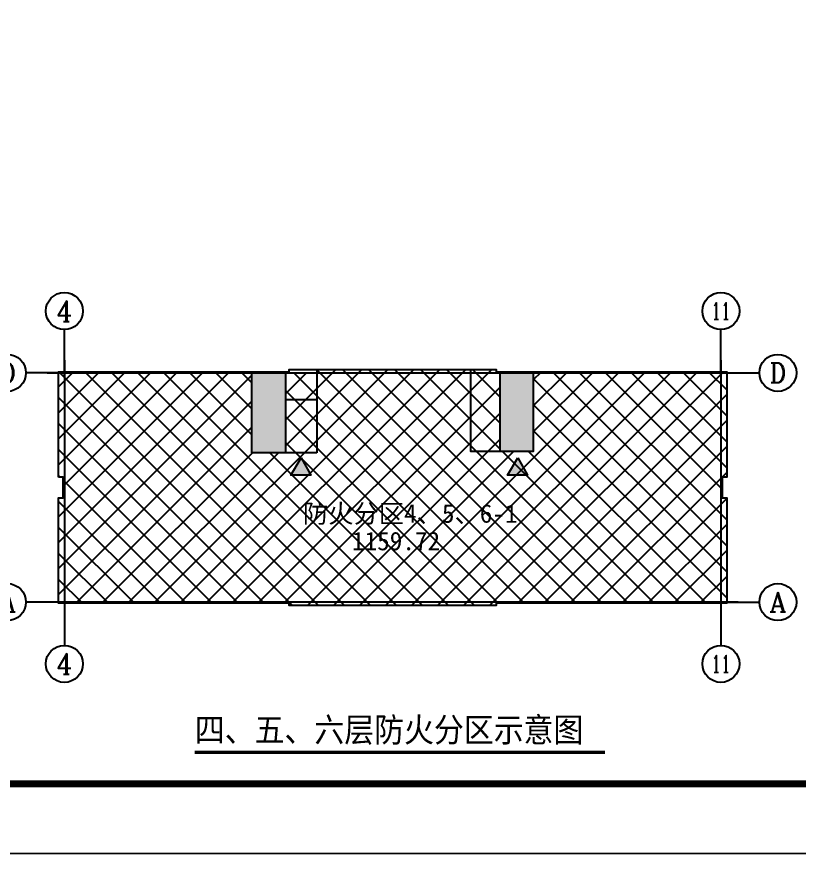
# Model space of a CAD drawing. Extents: x 1738711 to 2346805, y 1189731 to 2516152.
# Drawn here: x 1990840 to 2007735, y 1849990 to 1868077 of the extents above; entities that cross this region are included whole.
import ezdxf
from ezdxf.enums import TextEntityAlignment as Align

# ---------------------------------------------------------------- set-up
doc = ezdxf.new("R2010")
doc.units = 0
doc.header["$LTSCALE"] = 1000
doc.header["$MEASUREMENT"] = 0
for name, color, linetype in [('AXIS', 3, 'Continuous'), ('AXIS_TEXT', 7, 'Continuous'), ('DIM_LEAD', 3, 'Continuous'), ('DIM_SYMB', 3, 'Continuous'), ('DOTE', 1, 'Continuous'), ('G-ANNO-INDX', 42, 'Continuous'), ('PUB_TEXT', 7, 'Continuous'), ('TK', 4, 'Continuous'), ('WALL', 40, 'Continuous'), ('看线', 8, 'Continuous')]:
    doc.layers.add(name, color=color, linetype=linetype)
doc.styles.add('_TCH_AXIS', font='COMPLEX', dxfattribs={"bigfont": 'GBCBIG'})
doc.styles.add('COMPLEX', font='COMPLEX')
doc.styles.add('宋体', font='SIMSUN.TTF', dxfattribs={"width": 0.75})
doc.styles.add('黑体', font='simhei_0.ttf', dxfattribs={"width": 0.9})

# ---------------------------------------------------------------- blocks, each defined once
blk = doc.blocks.new('haerherhre')
at = {"layer": 'G-ANNO-INDX'}
blk.add_hatch(color=1, dxfattribs=at).paths.add_polyline_path([(2056760, 9211), (2057130, 9001), (2057130, 9431)])
at = {"layer": 'G-ANNO-INDX', "color": 1}
blk.add_lwpolyline([(2056760, 9211), (2057130, 9001), (2057130, 9431), (2056760, 9211)], dxfattribs=at)
blk = doc.blocks.new('hjashrtahreahe')
at = {"layer": 'TK', "color": 7, "const_width": 25}
blk.add_lwpolyline([(0, 59400), (84100, 59400), (84100, 0), (0, 0)], close=True, dxfattribs=at)
at = {"layer": 'TK', "color": 3, "const_width": 100}
blk.add_lwpolyline([(2500, 1000), (2500, 58400), (83100, 58400), (83100, 1000)], close=True, dxfattribs=at)
at = {"layer": 'TK', "style": '宋体', "width": 0.75}
for tag, height, p in [('项目负责人', 350, (6003, 57089)), ('专业负责人', 350, (6003, 56224)), ('设计人', 350, (6003, 55419)), ('版号1', 250, (77304, 22193)), ('时间1', 250, (82405, 22193)), ('版号2', 250, (77304, 21593)), ('时间2', 250, (82405, 21593)), ('版号3', 250, (77304, 20993)), ('时间3', 250, (82405, 20993)), ('建筑会签', 0.0001, (78978, 2403)), ('电气会签', 0.0001, (82128, 2403)), ('结构会签', 0.0001, (78978, 1803)), ('暖通会签', 0.0001, (82128, 1803)), ('给排水会签', 0.0001, (78978, 1250)), ('智能化会签', 0.0001, (82128, 1250))]:
    blk.add_attdef(tag, text='', height=height, dxfattribs=at).set_placement(p, align=Align.CENTER)
for tag, p in [('合作设计单位', (80816, 48986)), ('版号说明1', (79854, 22318)), ('版号说明2', (79854, 21718)), ('版号说明3', (79854, 21118)), ('浙江绿储科技有限公司', (80545, 16036)), ('百兆瓦级集中式熔盐储能关键', (80545, 14953)), ('设备研发及制造基地项目', (80545, 14603)), ('1#研发楼', (80545, 13636)), ('图名', (80545, 12436)), ('工程编号', (78978, 11461)), ('子项编号', (82128, 11461)), ('建筑', (78978, 10711)), ('图号', (82128, 10711)), ('施工图', (78978, 9961)), ('2023.03', (82128, 9961)), ('审定', (79353, 8461)), ('审核', (79353, 7711)), ('工程负责', (79353, 6961)), ('专业负责', (79353, 6211)), ('设计', (79353, 5461)), ('制图', (79353, 4711)), ('校对', (79353, 3961))]:
    blk.add_attdef(tag, text='', height=250, dxfattribs=at).set_placement(p, align=Align.MIDDLE_CENTER)
blk = doc.blocks.new('_AXISO')
blk.add_circle((0, 0), 0.5)
at = {"layer": 'AXIS_TEXT', "style": 'COMPLEX', "width": 1.041667}
blk.add_attdef('A', text='', height=0.56, dxfattribs=at).set_placement((-0.25, -0.28), (0.25, -0.28), align=Align.FIT)

msp = doc.modelspace()

# ---------------------------------------------------------------- hatches: boundary and pattern name
at = {"layer": '看线'}
h = msp.add_hatch(dxfattribs=at)
h.set_pattern_fill('ANSI37', color=256, scale=250, style=0)
h.set_pattern_definition([(45, (2000886.7, 1860250.35), (-280.633, 280.633), []), (135, (2000886.7, 1860250.35), (-280.633, -280.633), [])])
h.paths.add_polyline_path([(2001268.1, 1860411.2), (2001193, 1860411.2), (2001193, 1860461.2), (2000643.1, 1860461.2), (2000643.1, 1858686.2), (2001268.1, 1858686.2)], flags=17)
h.paths.add_polyline_path([(1997318, 1859811.2), (1996643.1, 1859811.2), (1996643.1, 1858661.2), (1997318, 1858661.2)], flags=0)
h.paths.add_polyline_path([(1997318, 1860386.2), (1996643.1, 1860386.2), (1996643.1, 1859811.2), (1997318, 1859811.2)], flags=0)
h.paths.add_polyline_path([(1997318, 1858661.2), (1995918.1, 1858661.2), (1995918.1, 1860411.2), (1996718, 1860411.2), (1996718, 1860461.2), (1997318, 1860461.2)], flags=16)
edge = h.paths.add_edge_path(flags=16)
edge.add_line((1996643.1, 1860411.2), (1996643.1, 1858661.2))
h.paths.add_polyline_path([(2001193, 1860461.2), (2001193, 1860411.2), (2001193, 1860411.2), (2001193, 1860461.2)], flags=16)
h.paths.add_polyline_path([(1991843.1, 1857686.2), (1991743.1, 1857686.2), (1991743.1, 1855411.2), (1996718, 1855411.2), (1996718, 1855361.2), (2001193, 1855361.2), (2001193, 1855411.2), (2006168.1, 1855411.2), (2006168.1, 1857686.2), (2006068.1, 1857686.2), (2006068.1, 1858136.2), (2006168.1, 1858136.2), (2006168.1, 1860411.2), (2001993.1, 1860411.2), (2001993.1, 1858686.2), (2000643.1, 1858686.2), (2000643.1, 1860461.2), (1996718, 1860461.2), (1996718, 1860411.2), (1991743.1, 1860411.2), (1991743.1, 1858136.2), (1991843.1, 1858136.2)])
h = msp.add_hatch(color=1, dxfattribs=at)
h.paths.add_polyline_path([(2001993.1, 1860411.2), (2001268.1, 1860411.2), (2001268.1, 1858686.2), (2001993.1, 1858686.2)])
h.paths.add_polyline_path([(1996643.1, 1860411.2), (1995918.1, 1860411.2), (1995918.1, 1858661.2), (1996643.1, 1858661.2)])

# ---------------------------------------------------------------- linework, layer by layer
at = {"layer": 'AXIS'}
for p, q in [((1991868.1, 1860320.8), (1991868.1, 1861320.8)), ((2006043.1, 1860320.8), (2006043.1, 1861320.8)), ((1992037.9, 1860386.2), (1991037.9, 1860386.2)), ((2005873.2, 1860386.2), (2006873.2, 1860386.2)), ((1991868.1, 1855501.7), (1991868.1, 1854501.7)), ((2006043.1, 1855501.7), (2006043.1, 1854501.7)), ((1992037.9, 1855436.2), (1991037.9, 1855436.2)), ((2005873.2, 1855436.2), (2006873.2, 1855436.2))]:
    msp.add_line(p, q, dxfattribs=at)
at = {"layer": 'DIM_SYMB', "const_width": 70}
msp.add_lwpolyline([(1994683.8, 1852192.5), (2003540.1, 1852192.5)], dxfattribs=at)
at = {"layer": 'DOTE'}
for p, q in [((1991868.1, 1860661.2), (1991868.1, 1855161.2)), ((2006043.1, 1860661.2), (2006043.1, 1855161.2)), ((1991493.1, 1860386.2), (2006418.1, 1860386.2)), ((2006418.1, 1855436.2), (1991493.1, 1855436.2))]:
    msp.add_line(p, q, dxfattribs=at)
at = {"layer": 'WALL', "ltscale": 100}
for p, q in [((1996643.1, 1860411.2), (1996643.1, 1858661.2)), ((2001268.1, 1860411.2), (2001268.1, 1858686.2)), ((1996643.1, 1859811.2), (1997318, 1859811.2))]:
    msp.add_line(p, q, dxfattribs=at)
msp.add_lwpolyline([(1991743.1, 1858136.2), (1991743.1, 1860386.2), (1991743.1, 1860411.2), (1996718, 1860411.2), (1996718, 1860461.2), (2001193, 1860461.2), (2001193, 1860411.2), (2006168.1, 1860411.2), (2006168.1, 1858136.2), (2006068.1, 1858136.2), (2006068.1, 1857686.2), (2006168.1, 1857686.2), (2006168.1, 1855411.2), (2001193, 1855411.2), (2001193, 1855361.2), (1996718, 1855361.2), (1996718, 1855411.2), (1991743.1, 1855411.2), (1991743.1, 1857686.2), (1991843.1, 1857686.2), (1991843.1, 1858136.2), (1991743.1, 1858136.2)], dxfattribs=at)
for points in [[(1997318, 1858661.2), (1995918.1, 1858661.2), (1995918.1, 1860411.2), (1996718, 1860411.2), (1996718, 1860461.2), (1997318, 1860461.2)], [(2001993.1, 1860411.2), (2001993.1, 1858686.2), (2000643.1, 1858686.2), (2000643.1, 1860461.2), (2001193, 1860461.2), (2001193, 1860411.2)]]:
    msp.add_lwpolyline(points, close=True, dxfattribs=at)

# ---------------------------------------------------------------- block references
at = {"xscale": 1.5, "yscale": 1.5, "zscale": 1.5}
msp.add_blockref('hjashrtahreahe', (1897833.1, 1850009.1), dxfattribs=at)
at = {"layer": 'AXIS'}
ref = msp.add_blockref('_AXISO', (1991868.1, 1861720.8), dxfattribs=dict(at, xscale=800, yscale=800, zscale=800))
ref.add_attrib('A', '4', dxfattribs={"layer": 'AXIS_TEXT', "ltscale": 0.5, "height": 445.4, "style": '_TCH_AXIS'}).set_placement((1991698.4, 1861498.1), (1992037.7, 1861498.1), align=Align.FIT)
ref = msp.add_blockref('_AXISO', (2006043.1, 1861720.8), dxfattribs=dict(at, xscale=800, yscale=800, zscale=800))
ref.add_attrib('A', '11', dxfattribs={"layer": 'AXIS_TEXT', "ltscale": 0.5, "height": 368.76, "style": '_TCH_AXIS'}).set_placement((2005832.3, 1861536.4), (2006253.8, 1861536.4), align=Align.FIT)
ref = msp.add_blockref('_AXISO', (1990637.9, 1860386.2), dxfattribs=dict(at, xscale=800, yscale=800, zscale=800))
ref.add_attrib('A', 'D', dxfattribs={"layer": 'AXIS_TEXT', "ltscale": 0.5, "height": 435.3, "style": '_TCH_AXIS'}).set_placement((1990461.7, 1860168.6), (1990814.1, 1860168.6), align=Align.FIT)
ref = msp.add_blockref('_AXISO', (2007273.2, 1860386.2), dxfattribs=dict(at, xscale=800, yscale=800, zscale=800))
ref.add_attrib('A', 'D', dxfattribs={"layer": 'AXIS_TEXT', "ltscale": 0.5, "height": 435.3, "style": '_TCH_AXIS'}).set_placement((2007097, 1860168.6), (2007449.4, 1860168.6), align=Align.FIT)
ref = msp.add_blockref('_AXISO', (1990637.9, 1855436.2), dxfattribs=dict(at, xscale=800, yscale=800, zscale=800))
ref.add_attrib('A', 'A', dxfattribs={"layer": 'AXIS_TEXT', "ltscale": 0.5, "height": 425.2, "style": '_TCH_AXIS'}).set_placement((1990455.7, 1855223.6), (1990820.1, 1855223.6), align=Align.FIT)
ref = msp.add_blockref('_AXISO', (2007273.2, 1855436.2), dxfattribs=dict(at, xscale=800, yscale=800, zscale=800))
ref.add_attrib('A', 'A', dxfattribs={"layer": 'AXIS_TEXT', "ltscale": 0.5, "height": 425.2, "style": '_TCH_AXIS'}).set_placement((2007091, 1855223.6), (2007455.4, 1855223.6), align=Align.FIT)
ref = msp.add_blockref('_AXISO', (1991868.1, 1854101.7), dxfattribs=dict(at, xscale=800, yscale=800, zscale=800))
ref.add_attrib('A', '4', dxfattribs={"layer": 'AXIS_TEXT', "ltscale": 0.5, "height": 445.4, "style": '_TCH_AXIS'}).set_placement((1991698.4, 1853878.9), (1992037.7, 1853878.9), align=Align.FIT)
ref = msp.add_blockref('_AXISO', (2006043.1, 1854101.7), dxfattribs=dict(at, xscale=800, yscale=800, zscale=800))
ref.add_attrib('A', '11', dxfattribs={"layer": 'AXIS_TEXT', "ltscale": 0.5, "height": 368.76, "style": '_TCH_AXIS'}).set_placement((2005832.3, 1853917.3), (2006253.8, 1853917.3), align=Align.FIT)
at = {"layer": '看线', "xscale": -1, "rotation": 90}
for p in [(2006191.6, 3915309), (2010866.6, 3915309)]:
    msp.add_blockref('haerherhre', p, dxfattribs=at)

# ---------------------------------------------------------------- texts
at = {"layer": 'DIM_LEAD', "color": 1, "style": '黑体'}
for s, p in [('防火分区4、5、6-1', (1997018.7, 1857149)), ('1159.72', (1998076, 1856554.9))]:
    msp.add_text(s, height=400, dxfattribs=at).set_placement(p)
at = {"layer": 'PUB_TEXT', "color": 7, "style": '黑体', "width": 0.9}
msp.add_text('四、五、六层防火分区示意图', height=525.738, dxfattribs=at).set_placement((1994683.8, 1852415.2))

doc.saveas('drawing.dxf')
